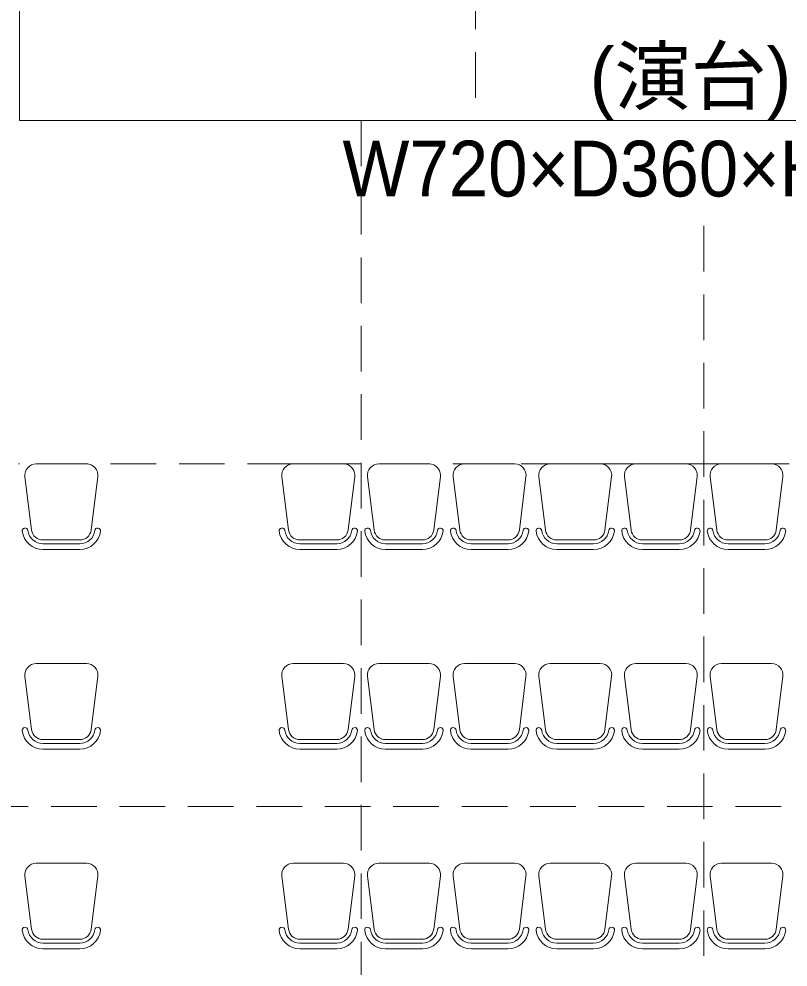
# Model space of a CAD drawing. Units: millimetres, scale not verified. Extents: x -36057 to 20255, y -22762 to 18611.
# Drawn here: x -18932 to -14886, y -4260 to 726 of the extents above; entities that cross this region are included whole.
import ezdxf
from ezdxf.enums import TextEntityAlignment as Align

# ---------------------------------------------------------------- set-up
doc = ezdxf.new("R2010")
doc.units = ezdxf.units.MM
doc.header["$LTSCALE"] = 200
doc.linetypes.add('DASHED1', pattern=[1.8, 1.2, -0.6])
for name, color, linetype, lineweight in [('1-2_130', 7, 'DASHED1', 9), ('1-3_155', 7, 'Continuous', 9), ('1-A', 7, 'Continuous', 9), ('1-F', 7, 'Continuous', 9)]:
    doc.layers.add(name, color=color, linetype=linetype, lineweight=lineweight)
doc.styles.add('HGｺﾞｼｯｸE', font='')
doc.styles.get('HGｺﾞｼｯｸE').set_extended_font_data('HGｺﾞｼｯｸE')

msp = doc.modelspace()

# ---------------------------------------------------------------- linework, layer by layer
at = {"layer": '1-2_130', "linetype": 'Continuous'}
for p in [(-18929.8, 3792.2), (-11729.8, 192.2)]:
    msp.add_line(p, (-18929.8, 192.2), dxfattribs=at)
at = {"layer": '1-2_130'}
msp.add_line((-16529.8, 3792.2), (-16529.8, 192.2), dxfattribs=at)
at = {"layer": '1-3_155'}
for p, q in [((-18840.8, -1614.3), (-18576.8, -1614.3)), ((-17225.2, -1614.3), (-17489.2, -1614.3)), ((-16774.6, -1614.3), (-17038.7, -1614.3)), ((-16324.1, -1614.3), (-16588.2, -1614.3)), ((-15873.6, -1614.3), (-16137.6, -1614.3)), ((-15423, -1614.3), (-15687.1, -1614.3)), ((-15236.6, -1614.3), (-14972.5, -1614.3)), ((-18865.4, -1961.7), (-18900.4, -1681.7)), ((-18552.2, -1961.7), (-18517.2, -1681.7)), ((-17513.8, -1961.7), (-17548.8, -1681.7)), ((-17200.6, -1961.7), (-17165.6, -1681.7)), ((-17063.2, -1961.7), (-17098.2, -1681.7)), ((-16750.1, -1961.7), (-16715.1, -1681.7)), ((-16612.7, -1961.7), (-16647.7, -1681.7)), ((-16299.6, -1961.7), (-16264.6, -1681.7)), ((-16162.2, -1961.7), (-16197.2, -1681.7)), ((-15849, -1961.7), (-15814, -1681.7)), ((-15711.6, -1961.7), (-15746.6, -1681.7)), ((-15398.5, -1961.7), (-15363.5, -1681.7)), ((-15261.1, -1961.7), (-15296.1, -1681.7)), ((-14948, -1961.7), (-14913, -1681.7)), ((-18805.8, -2014.3), (-18611.8, -2014.3)), ((-18805.8, -2034.3), (-18611.8, -2034.3)), ((-17260.2, -2014.3), (-17454.2, -2014.3)), ((-17260.2, -2034.3), (-17454.2, -2034.3)), ((-16809.6, -2014.3), (-17003.7, -2014.3)), ((-16809.6, -2034.3), (-17003.7, -2034.3)), ((-16359.1, -2014.3), (-16553.2, -2014.3)), ((-16359.1, -2034.3), (-16553.2, -2034.3)), ((-15908.6, -2014.3), (-16102.6, -2014.3)), ((-15908.6, -2034.3), (-16102.6, -2034.3)), ((-15458, -2014.3), (-15652.1, -2014.3)), ((-15458, -2034.3), (-15652.1, -2034.3)), ((-15201.6, -2014.3), (-15007.5, -2014.3)), ((-15201.6, -2034.3), (-15007.5, -2034.3)), ((-18805.8, -2064.3), (-18611.8, -2064.3)), ((-17260.2, -2064.3), (-17454.2, -2064.3)), ((-16809.6, -2064.3), (-17003.7, -2064.3)), ((-16359.1, -2064.3), (-16553.2, -2064.3)), ((-15908.6, -2064.3), (-16102.6, -2064.3)), ((-15458, -2064.3), (-15652.1, -2064.3)), ((-15201.6, -2064.3), (-15007.5, -2064.3)), ((-18840.8, -2664.3), (-18576.8, -2664.3)), ((-17225.2, -2664.3), (-17489.2, -2664.3)), ((-16774.6, -2664.3), (-17038.7, -2664.3)), ((-16324.1, -2664.3), (-16588.2, -2664.3)), ((-15873.6, -2664.3), (-16137.6, -2664.3)), ((-15423, -2664.3), (-15687.1, -2664.3)), ((-15236.6, -2664.3), (-14972.5, -2664.3)), ((-18865.4, -3011.7), (-18900.4, -2731.7)), ((-18552.2, -3011.7), (-18517.2, -2731.7)), ((-17513.8, -3011.7), (-17548.8, -2731.7)), ((-17200.6, -3011.7), (-17165.6, -2731.7)), ((-17063.2, -3011.7), (-17098.2, -2731.7)), ((-16750.1, -3011.7), (-16715.1, -2731.7)), ((-16612.7, -3011.7), (-16647.7, -2731.7)), ((-16299.6, -3011.7), (-16264.6, -2731.7)), ((-16162.2, -3011.7), (-16197.2, -2731.7)), ((-15849, -3011.7), (-15814, -2731.7)), ((-15711.6, -3011.7), (-15746.6, -2731.7)), ((-15398.5, -3011.7), (-15363.5, -2731.7)), ((-15261.1, -3011.7), (-15296.1, -2731.7)), ((-14948, -3011.7), (-14913, -2731.7)), ((-18805.8, -3064.3), (-18611.8, -3064.3)), ((-18805.8, -3084.3), (-18611.8, -3084.3)), ((-17260.2, -3064.3), (-17454.2, -3064.3)), ((-17260.2, -3084.3), (-17454.2, -3084.3)), ((-16809.6, -3064.3), (-17003.7, -3064.3)), ((-16809.6, -3084.3), (-17003.7, -3084.3)), ((-16359.1, -3064.3), (-16553.2, -3064.3)), ((-16359.1, -3084.3), (-16553.2, -3084.3)), ((-15908.6, -3064.3), (-16102.6, -3064.3)), ((-15908.6, -3084.3), (-16102.6, -3084.3)), ((-15458, -3064.3), (-15652.1, -3064.3)), ((-15458, -3084.3), (-15652.1, -3084.3)), ((-15201.6, -3064.3), (-15007.5, -3064.3)), ((-15201.6, -3084.3), (-15007.5, -3084.3)), ((-18805.8, -3114.3), (-18611.8, -3114.3)), ((-17260.2, -3114.3), (-17454.2, -3114.3)), ((-16809.6, -3114.3), (-17003.7, -3114.3)), ((-16359.1, -3114.3), (-16553.2, -3114.3)), ((-15908.6, -3114.3), (-16102.6, -3114.3)), ((-15458, -3114.3), (-15652.1, -3114.3)), ((-15201.6, -3114.3), (-15007.5, -3114.3)), ((-18840.8, -3714.3), (-18576.8, -3714.3)), ((-17225.2, -3714.3), (-17489.2, -3714.3)), ((-16774.6, -3714.3), (-17038.7, -3714.3)), ((-16324.1, -3714.3), (-16588.2, -3714.3)), ((-15873.6, -3714.3), (-16137.6, -3714.3)), ((-15423, -3714.3), (-15687.1, -3714.3)), ((-15236.6, -3714.3), (-14972.5, -3714.3)), ((-18865.4, -4061.7), (-18900.4, -3781.7)), ((-18552.2, -4061.7), (-18517.2, -3781.7)), ((-17513.8, -4061.7), (-17548.8, -3781.7)), ((-17200.6, -4061.7), (-17165.6, -3781.7)), ((-17063.2, -4061.7), (-17098.2, -3781.7)), ((-16750.1, -4061.7), (-16715.1, -3781.7)), ((-16612.7, -4061.7), (-16647.7, -3781.7)), ((-16299.6, -4061.7), (-16264.6, -3781.7)), ((-16162.2, -4061.7), (-16197.2, -3781.7)), ((-15849, -4061.7), (-15814, -3781.7)), ((-15711.6, -4061.7), (-15746.6, -3781.7)), ((-15398.5, -4061.7), (-15363.5, -3781.7)), ((-15261.1, -4061.7), (-15296.1, -3781.7)), ((-14948, -4061.7), (-14913, -3781.7)), ((-18805.8, -4114.3), (-18611.8, -4114.3)), ((-18805.8, -4134.3), (-18611.8, -4134.3)), ((-17260.2, -4114.3), (-17454.2, -4114.3)), ((-17260.2, -4134.3), (-17454.2, -4134.3)), ((-16809.6, -4114.3), (-17003.7, -4114.3)), ((-16809.6, -4134.3), (-17003.7, -4134.3)), ((-16359.1, -4114.3), (-16553.2, -4114.3)), ((-16359.1, -4134.3), (-16553.2, -4134.3)), ((-15908.6, -4114.3), (-16102.6, -4114.3)), ((-15908.6, -4134.3), (-16102.6, -4134.3)), ((-15458, -4114.3), (-15652.1, -4114.3)), ((-15458, -4134.3), (-15652.1, -4134.3)), ((-15201.6, -4114.3), (-15007.5, -4114.3)), ((-15201.6, -4134.3), (-15007.5, -4134.3)), ((-18805.8, -4164.3), (-18611.8, -4164.3)), ((-17260.2, -4164.3), (-17454.2, -4164.3)), ((-16809.6, -4164.3), (-17003.7, -4164.3)), ((-16359.1, -4164.3), (-16553.2, -4164.3)), ((-15908.6, -4164.3), (-16102.6, -4164.3)), ((-15458, -4164.3), (-15652.1, -4164.3)), ((-15201.6, -4164.3), (-15007.5, -4164.3))]:
    msp.add_line(p, q, dxfattribs=at)
for centre, radius, start, end in [((-18840.8, -1674.3), 60, 90, 187.125), ((-18576.8, -1674.3), 60, 352.875, 90), ((-17489.2, -1674.3), 60, 90, 187.125), ((-17225.2, -1674.3), 60, 352.875, 90), ((-17038.7, -1674.3), 60, 90, 187.125), ((-16774.6, -1674.3), 60, 352.875, 90), ((-16588.2, -1674.3), 60, 90, 187.125), ((-16324.1, -1674.3), 60, 352.875, 90), ((-16137.6, -1674.3), 60, 90, 187.125), ((-15873.6, -1674.3), 60, 352.875, 90), ((-15687.1, -1674.3), 60, 90, 187.125), ((-15423, -1674.3), 60, 352.875, 90), ((-15236.6, -1674.3), 60, 90, 187.125), ((-14972.5, -1674.3), 60, 352.875, 90), ((-18900.1, -1966.1), 15, 7.1244, 187.1244), ((-18805.8, -1954.3), 110, 187.1247, 270), ((-18805.8, -1954.3), 80, 187.1247, 270), ((-18805.8, -1954.3), 60, 187.1247, 270), ((-18611.8, -1954.3), 60, 270, 352.8753), ((-18611.8, -1954.3), 80, 270, 352.8753), ((-18611.8, -1954.3), 110, 270, 352.8753), ((-18517.5, -1966.1), 15, 352.8756, 172.8756), ((-17548.5, -1966.1), 15, 7.1244, 187.1244), ((-17454.2, -1954.3), 110, 187.1247, 270), ((-17454.2, -1954.3), 80, 187.1247, 270), ((-17454.2, -1954.3), 60, 187.1247, 270), ((-17260.2, -1954.3), 60, 270, 352.8753), ((-17260.2, -1954.3), 80, 270, 352.8753), ((-17260.2, -1954.3), 110, 270, 352.8753), ((-17165.9, -1966.1), 15, 352.8756, 172.8756), ((-17098, -1966.1), 15, 7.1244, 187.1244), ((-17003.7, -1954.3), 110, 187.1247, 270), ((-17003.7, -1954.3), 80, 187.1247, 270), ((-17003.7, -1954.3), 60, 187.1247, 270), ((-16809.6, -1954.3), 60, 270, 352.8753), ((-16809.6, -1954.3), 80, 270, 352.8753), ((-16809.6, -1954.3), 110, 270, 352.8753), ((-16715.4, -1966.1), 15, 352.8756, 172.8756), ((-16647.4, -1966.1), 15, 7.1244, 187.1244), ((-16553.2, -1954.3), 110, 187.1247, 270), ((-16553.2, -1954.3), 80, 187.1247, 270), ((-16553.2, -1954.3), 60, 187.1247, 270), ((-16359.1, -1954.3), 60, 270, 352.8753), ((-16359.1, -1954.3), 80, 270, 352.8753), ((-16359.1, -1954.3), 110, 270, 352.8753), ((-16264.8, -1966.1), 15, 352.8756, 172.8756), ((-16196.9, -1966.1), 15, 7.1244, 187.1244), ((-16102.6, -1954.3), 110, 187.1247, 270), ((-16102.6, -1954.3), 80, 187.1247, 270), ((-16102.6, -1954.3), 60, 187.1247, 270), ((-15908.6, -1954.3), 60, 270, 352.8753), ((-15908.6, -1954.3), 80, 270, 352.8753), ((-15908.6, -1954.3), 110, 270, 352.8753), ((-15814.3, -1966.1), 15, 352.8756, 172.8756), ((-15746.4, -1966.1), 15, 7.1244, 187.1244), ((-15652.1, -1954.3), 110, 187.1247, 270), ((-15652.1, -1954.3), 80, 187.1247, 270), ((-15652.1, -1954.3), 60, 187.1247, 270), ((-15458, -1954.3), 60, 270, 352.8753), ((-15458, -1954.3), 80, 270, 352.8753), ((-15458, -1954.3), 110, 270, 352.8753), ((-15363.8, -1966.1), 15, 352.8756, 172.8756), ((-15295.8, -1966.1), 15, 7.1244, 187.1244), ((-15201.6, -1954.3), 110, 187.1247, 270), ((-15201.6, -1954.3), 80, 187.1247, 270), ((-15201.6, -1954.3), 60, 187.1247, 270), ((-15007.5, -1954.3), 60, 270, 352.8753), ((-15007.5, -1954.3), 80, 270, 352.8753), ((-15007.5, -1954.3), 110, 270, 352.8753), ((-14913.2, -1966.1), 15, 352.8756, 172.8756), ((-18840.8, -2724.3), 60, 90, 187.125), ((-18576.8, -2724.3), 60, 352.875, 90), ((-17489.2, -2724.3), 60, 90, 187.125), ((-17225.2, -2724.3), 60, 352.875, 90), ((-17038.7, -2724.3), 60, 90, 187.125), ((-16774.6, -2724.3), 60, 352.875, 90), ((-16588.2, -2724.3), 60, 90, 187.125), ((-16324.1, -2724.3), 60, 352.875, 90), ((-16137.6, -2724.3), 60, 90, 187.125), ((-15873.6, -2724.3), 60, 352.875, 90), ((-15687.1, -2724.3), 60, 90, 187.125), ((-15423, -2724.3), 60, 352.875, 90), ((-15236.6, -2724.3), 60, 90, 187.125), ((-14972.5, -2724.3), 60, 352.875, 90), ((-18900.1, -3016.1), 15, 7.1244, 187.1244), ((-18805.8, -3004.3), 110, 187.1247, 270), ((-18805.8, -3004.3), 80, 187.1247, 270), ((-18805.8, -3004.3), 60, 187.1247, 270), ((-18611.8, -3004.3), 60, 270, 352.8753), ((-18611.8, -3004.3), 80, 270, 352.8753), ((-18611.8, -3004.3), 110, 270, 352.8753), ((-18517.5, -3016.1), 15, 352.8756, 172.8756), ((-17548.5, -3016.1), 15, 7.1244, 187.1244), ((-17454.2, -3004.3), 110, 187.1247, 270), ((-17454.2, -3004.3), 80, 187.1247, 270), ((-17454.2, -3004.3), 60, 187.1247, 270), ((-17260.2, -3004.3), 60, 270, 352.8753), ((-17260.2, -3004.3), 80, 270, 352.8753), ((-17260.2, -3004.3), 110, 270, 352.8753), ((-17165.9, -3016.1), 15, 352.8756, 172.8756), ((-17098, -3016.1), 15, 7.1244, 187.1244), ((-17003.7, -3004.3), 110, 187.1247, 270), ((-17003.7, -3004.3), 80, 187.1247, 270), ((-17003.7, -3004.3), 60, 187.1247, 270), ((-16809.6, -3004.3), 60, 270, 352.8753), ((-16809.6, -3004.3), 80, 270, 352.8753), ((-16809.6, -3004.3), 110, 270, 352.8753), ((-16715.4, -3016.1), 15, 352.8756, 172.8756), ((-16647.4, -3016.1), 15, 7.1244, 187.1244), ((-16553.2, -3004.3), 110, 187.1247, 270), ((-16553.2, -3004.3), 80, 187.1247, 270), ((-16553.2, -3004.3), 60, 187.1247, 270), ((-16359.1, -3004.3), 60, 270, 352.8753), ((-16359.1, -3004.3), 80, 270, 352.8753), ((-16359.1, -3004.3), 110, 270, 352.8753), ((-16264.8, -3016.1), 15, 352.8756, 172.8756), ((-16196.9, -3016.1), 15, 7.1244, 187.1244), ((-16102.6, -3004.3), 110, 187.1247, 270), ((-16102.6, -3004.3), 80, 187.1247, 270), ((-16102.6, -3004.3), 60, 187.1247, 270), ((-15908.6, -3004.3), 60, 270, 352.8753), ((-15908.6, -3004.3), 80, 270, 352.8753), ((-15908.6, -3004.3), 110, 270, 352.8753), ((-15814.3, -3016.1), 15, 352.8756, 172.8756), ((-15746.4, -3016.1), 15, 7.1244, 187.1244), ((-15652.1, -3004.3), 110, 187.1247, 270), ((-15652.1, -3004.3), 80, 187.1247, 270), ((-15652.1, -3004.3), 60, 187.1247, 270), ((-15458, -3004.3), 60, 270, 352.8753), ((-15458, -3004.3), 80, 270, 352.8753), ((-15458, -3004.3), 110, 270, 352.8753), ((-15363.8, -3016.1), 15, 352.8756, 172.8756), ((-15295.8, -3016.1), 15, 7.1244, 187.1244), ((-15201.6, -3004.3), 110, 187.1247, 270), ((-15201.6, -3004.3), 80, 187.1247, 270), ((-15201.6, -3004.3), 60, 187.1247, 270), ((-15007.5, -3004.3), 60, 270, 352.8753), ((-15007.5, -3004.3), 80, 270, 352.8753), ((-15007.5, -3004.3), 110, 270, 352.8753), ((-14913.2, -3016.1), 15, 352.8756, 172.8756), ((-18840.8, -3774.3), 60, 90, 187.125), ((-18576.8, -3774.3), 60, 352.875, 90), ((-17489.2, -3774.3), 60, 90, 187.125), ((-17225.2, -3774.3), 60, 352.875, 90), ((-17038.7, -3774.3), 60, 90, 187.125), ((-16774.6, -3774.3), 60, 352.875, 90), ((-16588.2, -3774.3), 60, 90, 187.125), ((-16324.1, -3774.3), 60, 352.875, 90), ((-16137.6, -3774.3), 60, 90, 187.125), ((-15873.6, -3774.3), 60, 352.875, 90), ((-15687.1, -3774.3), 60, 90, 187.125), ((-15423, -3774.3), 60, 352.875, 90), ((-15236.6, -3774.3), 60, 90, 187.125), ((-14972.5, -3774.3), 60, 352.875, 90), ((-18900.1, -4066.1), 15, 7.1244, 187.1244), ((-18805.8, -4054.3), 110, 187.1247, 270), ((-18805.8, -4054.3), 80, 187.1247, 270), ((-18805.8, -4054.3), 60, 187.1247, 270), ((-18611.8, -4054.3), 60, 270, 352.8753), ((-18611.8, -4054.3), 80, 270, 352.8753), ((-18611.8, -4054.3), 110, 270, 352.8753), ((-18517.5, -4066.1), 15, 352.8756, 172.8756), ((-17548.5, -4066.1), 15, 7.1244, 187.1244), ((-17454.2, -4054.3), 110, 187.1247, 270), ((-17454.2, -4054.3), 80, 187.1247, 270), ((-17454.2, -4054.3), 60, 187.1247, 270), ((-17260.2, -4054.3), 60, 270, 352.8753), ((-17260.2, -4054.3), 80, 270, 352.8753), ((-17260.2, -4054.3), 110, 270, 352.8753), ((-17165.9, -4066.1), 15, 352.8756, 172.8756), ((-17098, -4066.1), 15, 7.1244, 187.1244), ((-17003.7, -4054.3), 110, 187.1247, 270), ((-17003.7, -4054.3), 80, 187.1247, 270), ((-17003.7, -4054.3), 60, 187.1247, 270), ((-16809.6, -4054.3), 60, 270, 352.8753), ((-16809.6, -4054.3), 80, 270, 352.8753), ((-16809.6, -4054.3), 110, 270, 352.8753), ((-16715.4, -4066.1), 15, 352.8756, 172.8756), ((-16647.4, -4066.1), 15, 7.1244, 187.1244), ((-16553.2, -4054.3), 110, 187.1247, 270), ((-16553.2, -4054.3), 80, 187.1247, 270), ((-16553.2, -4054.3), 60, 187.1247, 270), ((-16359.1, -4054.3), 60, 270, 352.8753), ((-16359.1, -4054.3), 80, 270, 352.8753), ((-16359.1, -4054.3), 110, 270, 352.8753), ((-16264.8, -4066.1), 15, 352.8756, 172.8756), ((-16196.9, -4066.1), 15, 7.1244, 187.1244), ((-16102.6, -4054.3), 110, 187.1247, 270), ((-16102.6, -4054.3), 80, 187.1247, 270), ((-16102.6, -4054.3), 60, 187.1247, 270), ((-15908.6, -4054.3), 60, 270, 352.8753), ((-15908.6, -4054.3), 80, 270, 352.8753), ((-15908.6, -4054.3), 110, 270, 352.8753), ((-15814.3, -4066.1), 15, 352.8756, 172.8756), ((-15746.4, -4066.1), 15, 7.1244, 187.1244), ((-15652.1, -4054.3), 110, 187.1247, 270), ((-15652.1, -4054.3), 80, 187.1247, 270), ((-15652.1, -4054.3), 60, 187.1247, 270), ((-15458, -4054.3), 60, 270, 352.8753), ((-15458, -4054.3), 80, 270, 352.8753), ((-15458, -4054.3), 110, 270, 352.8753), ((-15363.8, -4066.1), 15, 352.8756, 172.8756), ((-15295.8, -4066.1), 15, 7.1244, 187.1244), ((-15201.6, -4054.3), 110, 187.1247, 270), ((-15201.6, -4054.3), 80, 187.1247, 270), ((-15201.6, -4054.3), 60, 187.1247, 270), ((-15007.5, -4054.3), 60, 270, 352.8753), ((-15007.5, -4054.3), 80, 270, 352.8753), ((-15007.5, -4054.3), 110, 270, 352.8753), ((-14913.2, -4066.1), 15, 352.8756, 172.8756)]:
    msp.add_arc(centre, radius, start, end, dxfattribs=at)
at = {"layer": '1-F', "color": 4, "linetype": 'DASHED1'}
for p, q in [((-17131.9, 192.2), (-17131.9, -13703.9)), ((-15329.8, -362.4), (-15329.8, -13941.2)), ((-15329.8, -1614.3), (-18934.1, -1614.3)), ((-15104.5, -1614.3), (-15329.8, -1614.3)), ((-14879.3, -1614.3), (-15104.5, -1614.3)), ((-2682.7, -3416.4), (-26421.2, -3416.4))]:
    msp.add_line(p, q, dxfattribs=at)

# ---------------------------------------------------------------- texts
at = {"layer": '1-A', "style": 'HGｺﾞｼｯｸE'}
msp.add_text('(演台)', height=293.3, dxfattribs=at).set_placement((-15929.8, 192.2), align=Align.BOTTOM_LEFT)
at = {"layer": '1-A', "style": 'HGｺﾞｼｯｸE', "width": 0.95}
msp.add_text('W720×D360×H40･H60', height=293.3, dxfattribs=at).set_placement((-17229.8, -295.4), align=Align.BOTTOM_LEFT)

doc.saveas('drawing.dxf')
